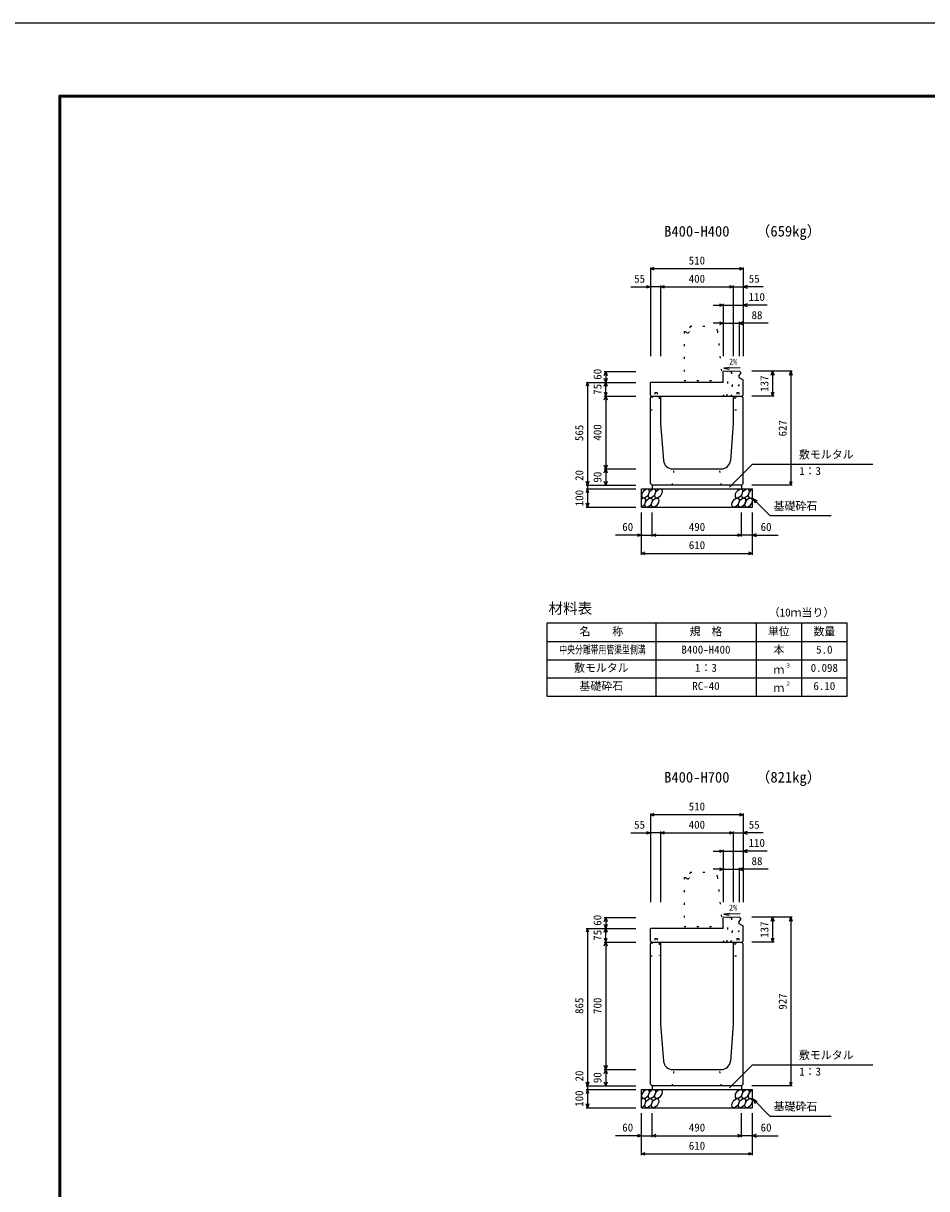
# Model space of a CAD drawing. Units: millimetres, scale not verified. Extents: x -12600 to 12600, y -5940 to 5940.
# Drawn here: x -4000 to 962, y -463 to 5940 of the extents above; entities that cross this region are included whole.
import ezdxf
from ezdxf.enums import TextEntityAlignment as Align

# ---------------------------------------------------------------- set-up
doc = ezdxf.new("R2010")
doc.units = ezdxf.units.MM
doc.header["$LTSCALE"] = 40
doc.linetypes.add('DOTTED', pattern=[1.75, 0.25, -1.5])
for name, color, linetype, lineweight in [('0-0_DIM', 7, 'Continuous', 25), ('0-1_Defpoints', 5, 'Continuous', 25), ('0-2_HATCH', 6, 'Continuous', 25), ('0-3_HYO', 3, 'Continuous', 25), ('0-4_HYO2', 4, 'Continuous', 25), ('0-5_OUTLINE', 3, 'Continuous', 25), ('0-6_OUTLINE2', 4, 'DOTTED', 25), ('0-7_TXT', 7, 'Continuous', 25), ('0-8_WAKU', 3, 'Continuous', 25)]:
    doc.layers.add(name, color=color, linetype=linetype, lineweight=lineweight)
doc.styles.add('ＭＳ ゴシック', font='')
doc.styles.get('ＭＳ ゴシック').set_extended_font_data('MS Gothic')

msp = doc.modelspace()

# ---------------------------------------------------------------- linework, layer by layer
at = {"layer": '0-0_DIM'}
for p, q in [((-555, 4598.96), (-555, 4111.46)), ((-45, 4591.46), (-555, 4591.46)), ((-45, 4598.96), (-45, 4111.46)), ((-663.38, 4491.46), (-555, 4491.46)), ((-500, 4491.46), (-555, 4491.46)), ((-500, 4498.96), (-500, 4111.46)), ((-500, 4491.46), (-100, 4491.46)), ((-100, 4498.96), (-100, 4111.46)), ((-100, 4491.46), (-45, 4491.46)), ((63.38, 4491.46), (-45, 4491.46)), ((-210, 4391.46), (-155, 4391.46)), ((-155, 4398.96), (-155, 4111.46)), ((-155, 4391.46), (-45, 4391.46)), ((86.52, 4391.46), (-45, 4391.46)), ((-155, 4291.46), (-210, 4291.46)), ((-155, 4291.46), (-67, 4291.46)), ((-67, 4298.96), (-67, 4111.46)), ((91.78, 4291.46), (-67, 4291.46)), ((-808.5, 4026.46), (-636, 4026.46)), ((-801, 4026.46), (-801, 3966.46)), ((223.5, 4028.46), (1, 4028.46)), ((116, 4028.46), (116, 3891.46)), ((216, 4028.46), (216, 3401.46)), ((-908.5, 3966.46), (-636, 3966.46)), ((-901, 3966.46), (-901, 3401.46)), ((-801, 3891.46), (-801, 3966.46)), ((-808.5, 3891.46), (-636, 3891.46)), ((-801, 3891.46), (-801, 3491.46)), ((123.5, 3891.46), (1, 3891.46)), ((-808.5, 3491.46), (-636, 3491.46)), ((-801, 3491.46), (-801, 3401.46)), ((-121.23, 3390.65), (5, 3516.89)), ((5, 3516.89), (666.46, 3516.89)), ((-908.5, 3401.46), (-636, 3401.46)), ((-901, 3401.46), (-901, 3381.46)), ((223.5, 3401.46), (1, 3401.46)), ((-908.5, 3381.46), (-636, 3381.46)), ((-901, 3381.46), (-901, 3281.46)), ((5, 3331.46), (100.76, 3235.71)), ((5, 3331.46), (30.98, 3316.46)), ((5, 3331.46), (20, 3305.48)), ((-908.5, 3281.46), (-636, 3281.46)), ((-605, 3020.1), (-605, 3251.46)), ((-545, 3120.1), (-545, 3251.46)), ((-55, 3120.1), (-55, 3251.46)), ((5, 3020.1), (5, 3251.46)), ((100.76, 3235.71), (438.31, 3235.71)), ((-605, 3127.6), (-746.79, 3127.6)), ((-605, 3127.6), (-545, 3127.6)), ((-545, 3127.6), (-55, 3127.6)), ((5, 3127.6), (-55, 3127.6)), ((5, 3127.6), (146.79, 3127.6)), ((-605, 3027.6), (5, 3027.6)), ((-555, 1598.96), (-555, 1111.46)), ((-45, 1591.46), (-555, 1591.46)), ((-45, 1598.96), (-45, 1111.46)), ((-663.38, 1491.46), (-555, 1491.46)), ((-500, 1491.46), (-555, 1491.46)), ((-500, 1498.96), (-500, 1111.46)), ((-500, 1491.46), (-100, 1491.46)), ((-100, 1498.96), (-100, 1111.46)), ((-100, 1491.46), (-45, 1491.46)), ((63.38, 1491.46), (-45, 1491.46)), ((-210, 1391.46), (-155, 1391.46)), ((-155, 1398.96), (-155, 1111.46)), ((-155, 1391.46), (-45, 1391.46)), ((86.52, 1391.46), (-45, 1391.46)), ((-155, 1291.46), (-210, 1291.46)), ((-155, 1291.46), (-67, 1291.46)), ((-67, 1298.96), (-67, 1111.46)), ((91.78, 1291.46), (-67, 1291.46)), ((-808.5, 1026.46), (-636, 1026.46)), ((-801, 1026.46), (-801, 966.46)), ((223.5, 1028.46), (1, 1028.46)), ((116, 1028.46), (116, 891.46)), ((216, 1028.46), (216, 101.46)), ((-908.5, 966.46), (-636, 966.46)), ((-901, 966.46), (-901, 101.46)), ((-801, 891.46), (-801, 966.46)), ((-808.5, 891.46), (-636, 891.46)), ((-801, 891.46), (-801, 191.46)), ((123.5, 891.46), (1, 891.46)), ((-121.23, 90.65), (5, 216.89)), ((5, 216.89), (666.46, 216.89)), ((-808.5, 191.46), (-636, 191.46)), ((-801, 191.46), (-801, 101.46)), ((-908.5, 101.46), (-636, 101.46)), ((-908.5, 81.46), (-636, 81.46)), ((-901, 101.46), (-901, 81.46)), ((-901, 81.46), (-901, -18.54)), ((223.5, 101.46), (1, 101.46)), ((5, 31.46), (100.76, -64.29)), ((5, 31.46), (30.98, 16.46)), ((5, 31.46), (20, 5.48)), ((-908.5, -18.54), (-636, -18.54)), ((-605, -279.9), (-605, -48.54)), ((-545, -179.9), (-545, -48.54)), ((-55, -179.9), (-55, -48.54)), ((5, -279.9), (5, -48.54)), ((100.76, -64.29), (438.31, -64.29)), ((-605, -172.4), (-746.79, -172.4)), ((-605, -172.4), (-545, -172.4)), ((-545, -172.4), (-55, -172.4)), ((5, -172.4), (-55, -172.4)), ((5, -172.4), (146.79, -172.4)), ((-605, -272.4), (5, -272.4))]:
    msp.add_line(p, q, dxfattribs=at)
for points in [[(-533.86, 4583.77), (-555, 4591.46), (-533.86, 4599.16)], [(-66.14, 4599.16), (-45, 4591.46), (-66.14, 4583.77)], [(-576.14, 4499.16), (-555, 4491.46), (-576.14, 4483.77)], [(-478.86, 4483.77), (-500, 4491.46), (-478.86, 4499.16)], [(-121.14, 4499.16), (-100, 4491.46), (-121.14, 4483.77)], [(-23.86, 4499.16), (-45, 4491.46), (-23.86, 4483.77)], [(-176.14, 4399.16), (-155, 4391.46), (-176.14, 4383.77)], [(-23.86, 4399.16), (-45, 4391.46), (-23.86, 4383.77)], [(-176.14, 4299.16), (-155, 4291.46), (-176.14, 4283.77)], [(-45.86, 4299.16), (-67, 4291.46), (-45.86, 4283.77)], [(-808.7, 4005.32), (-801, 4026.46), (-793.3, 4005.32)], [(-793.3, 3987.61), (-801, 3966.46), (-808.7, 3987.61)], [(108.3, 4007.32), (116, 4028.46), (123.7, 4007.32)], [(208.3, 4007.32), (216, 4028.46), (223.7, 4007.32)], [(-893.3, 3945.32), (-901, 3966.46), (-908.7, 3945.32)], [(-808.7, 3945.32), (-801, 3966.46), (-793.3, 3945.32)], [(-808.7, 3912.61), (-801, 3891.46), (-793.3, 3912.61)], [(108.3, 3912.61), (116, 3891.46), (123.7, 3912.61)], [(-808.7, 3870.32), (-801, 3891.46), (-793.3, 3870.32)], [(-793.3, 3512.61), (-801, 3491.46), (-808.7, 3512.61)], [(-808.7, 3470.32), (-801, 3491.46), (-793.3, 3470.32)], [(-893.3, 3422.61), (-901, 3401.46), (-908.7, 3422.61)], [(-793.3, 3422.61), (-801, 3401.46), (-808.7, 3422.61)], [(208.3, 3422.61), (216, 3401.46), (223.7, 3422.61)], [(-893.3, 3360.32), (-901, 3381.46), (-908.7, 3360.32)], [(-893.3, 3302.61), (-901, 3281.46), (-908.7, 3302.61)], [(-626.14, 3135.29), (-605, 3127.6), (-626.14, 3119.9)], [(-523.86, 3119.9), (-545, 3127.6), (-523.86, 3135.29)], [(-76.14, 3135.29), (-55, 3127.6), (-76.14, 3119.9)], [(26.14, 3135.29), (5, 3127.6), (26.14, 3119.9)], [(-583.86, 3019.9), (-605, 3027.6), (-583.86, 3035.29)], [(-16.14, 3035.29), (5, 3027.6), (-16.14, 3019.9)], [(-533.86, 1583.77), (-555, 1591.46), (-533.86, 1599.16)], [(-66.14, 1599.16), (-45, 1591.46), (-66.14, 1583.77)], [(-576.14, 1499.16), (-555, 1491.46), (-576.14, 1483.77)], [(-478.86, 1483.77), (-500, 1491.46), (-478.86, 1499.16)], [(-121.14, 1499.16), (-100, 1491.46), (-121.14, 1483.77)], [(-23.86, 1499.16), (-45, 1491.46), (-23.86, 1483.77)], [(-176.14, 1399.16), (-155, 1391.46), (-176.14, 1383.77)], [(-23.86, 1399.16), (-45, 1391.46), (-23.86, 1383.77)], [(-176.14, 1299.16), (-155, 1291.46), (-176.14, 1283.77)], [(-45.86, 1299.16), (-67, 1291.46), (-45.86, 1283.77)], [(-808.7, 1005.32), (-801, 1026.46), (-793.3, 1005.32)], [(108.3, 1007.32), (116, 1028.46), (123.7, 1007.32)], [(208.3, 1007.32), (216, 1028.46), (223.7, 1007.32)], [(-893.3, 945.32), (-901, 966.46), (-908.7, 945.32)], [(-793.3, 987.61), (-801, 966.46), (-808.7, 987.61)], [(-808.7, 945.32), (-801, 966.46), (-793.3, 945.32)], [(-808.7, 912.61), (-801, 891.46), (-793.3, 912.61)], [(108.3, 912.61), (116, 891.46), (123.7, 912.61)], [(-808.7, 870.82), (-801, 891.46), (-793.3, 870.82)], [(-793.3, 212.61), (-801, 191.46), (-808.7, 212.61)], [(-808.7, 170.32), (-801, 191.46), (-793.3, 170.32)], [(-893.3, 122.61), (-901, 101.46), (-908.7, 122.61)], [(-893.3, 60.32), (-901, 81.46), (-908.7, 60.32)], [(-793.3, 122.61), (-801, 101.46), (-808.7, 122.61)], [(208.3, 122.61), (216, 101.46), (223.7, 122.61)], [(-893.3, 2.61), (-901, -18.54), (-908.7, 2.61)], [(-626.14, -164.71), (-605, -172.4), (-626.14, -180.1)], [(-523.86, -180.1), (-545, -172.4), (-523.86, -164.71)], [(-76.14, -164.71), (-55, -172.4), (-76.14, -180.1)], [(26.14, -164.71), (5, -172.4), (26.14, -180.1)], [(-583.86, -280.1), (-605, -272.4), (-583.86, -264.71)], [(-16.14, -264.71), (5, -272.4), (-16.14, -280.1)]]:
    msp.add_lwpolyline(points, dxfattribs=at)
at = {"layer": '0-1_Defpoints'}
msp.add_lwpolyline([(-4200, -5940), (12600, -5940), (12600, 5940), (-4200, 5940)], close=True, dxfattribs=at)
at = {"layer": '0-2_HATCH'}
for centre, start_param, end_param in [((-600.7, 3306.46), 3.7419964, 7.318141), ((2, 3356.46), 0.6666252, 4.1103269), ((2, 56.46), 0.6666252, 4.1103269), ((-600.7, 6.46), 3.7419964, 7.318141)]:
    msp.add_ellipse(centre, major_axis=(14.54, 23.54), ratio=0.5792, start_param=start_param, end_param=end_param, dxfattribs=at)
for centre in [(-582.11, 3356.46), (-565.23, 3306.46), (-546.63, 3356.46), (-529.75, 3306.46), (-511.16, 3356.46), (-87.55, 3306.46), (-68.95, 3356.46), (-52.07, 3306.46), (-33.48, 3356.46), (-16.59, 3306.46), (-582.11, 56.46), (-546.63, 56.46), (-511.16, 56.46), (-68.95, 56.46), (-33.48, 56.46), (-565.23, 6.46), (-529.75, 6.46), (-87.55, 6.46), (-52.07, 6.46), (-16.59, 6.46)]:
    msp.add_ellipse(centre, major_axis=(14.54, 23.54), ratio=0.5792, dxfattribs=at)
at = {"layer": '0-3_HYO'}
for p, q in [((-525, 2643.36), (-525, 2243.36)), ((25, 2643.36), (25, 2243.36)), ((275, 2643.36), (275, 2243.36)), ((-1125, 2543.36), (525, 2543.36))]:
    msp.add_line(p, q, dxfattribs=at)
msp.add_lwpolyline([(-1125, 2243.36), (525, 2243.36), (525, 2643.36), (-1125, 2643.36)], close=True, dxfattribs=at)
at = {"layer": '0-4_HYO2'}
for p, q in [((-1125, 2443.36), (525, 2443.36)), ((-1125, 2343.36), (525, 2343.36))]:
    msp.add_line(p, q, dxfattribs=at)
at = {"layer": '0-5_OUTLINE', "linetype": 'DOTTED'}
for p, q in [((-370, 4246.46), (-370, 3976.46)), ((-337, 4276.46), (-340, 4246.46)), ((-337, 4276.46), (-217.15, 4276.46)), ((-187.3, 4249.45), (-160, 3976.46)), ((-370, 3976.46), (-160, 3976.46)), ((-370, 1246.46), (-370, 976.46)), ((-337, 1276.46), (-340, 1246.46)), ((-337, 1276.46), (-217.15, 1276.46)), ((-187.3, 1249.45), (-160, 976.46)), ((-370, 976.46), (-160, 976.46))]:
    msp.add_line(p, q, dxfattribs=at)
at = {"layer": '0-5_OUTLINE'}
for p, q in [((-66.86, 4028.14), (-155, 4026.46)), ((-155, 3966.46), (-155, 4026.46)), ((-70, 4003.46), (-61, 4013.46)), ((-70, 4003.46), (-70, 3993.46)), ((-70, 3993.46), (-45, 3980.46)), ((-66.86, 4028.14), (-61, 4022.4)), ((-61, 4022.4), (-61, 4013.46)), ((-45, 3897.46), (-45, 3980.46)), ((-555, 3897.46), (-555, 3966.46)), ((-155, 3966.46), (-555, 3966.46)), ((-555, 3897.46), (-549, 3891.46)), ((-549, 3891.46), (-51, 3891.46)), ((-500, 3891.46), (-500, 3741.46)), ((-100, 3891.46), (-100, 3741.46)), ((-51, 3891.46), (-45, 3897.46)), ((-500, 3741.46), (-483.68, 3537.48)), ((-100, 3741.46), (-116.32, 3537.48)), ((-433.84, 3491.46), (-166.16, 3491.46)), ((-555, 3411.46), (-545, 3401.46)), ((-545, 3401.46), (-545, 3381.46)), ((-55, 3401.46), (-545, 3401.46)), ((-55, 3401.46), (-45, 3411.46)), ((-55, 3401.46), (-55, 3381.46)), ((-605, 3381.46), (5, 3381.46)), ((-605, 3281.46), (-605, 3381.46)), ((5, 3281.46), (5, 3381.46)), ((-605, 3281.46), (5, 3281.46)), ((-66.86, 1028.14), (-155, 1026.46)), ((-155, 966.46), (-155, 1026.46)), ((-66.86, 1028.14), (-61, 1022.4)), ((-555, 897.46), (-555, 966.46)), ((-155, 966.46), (-555, 966.46)), ((-70, 1003.46), (-61, 1013.46)), ((-70, 1003.46), (-70, 993.46)), ((-70, 993.46), (-45, 980.46)), ((-61, 1022.4), (-61, 1013.46)), ((-45, 897.46), (-45, 980.46)), ((-555, 897.46), (-549, 891.46)), ((-51, 891.46), (-45, 897.46)), ((-555, 881.46), (-549, 891.46)), ((-555, 111.46), (-555, 881.46)), ((-549, 891.46), (-51, 891.46)), ((-100, 891.46), (-100, 441.46)), ((-45, 881.46), (-51, 891.46)), ((-45, 111.46), (-45, 881.46)), ((-100, 441.46), (-116.32, 237.48)), ((-433.84, 191.46), (-166.16, 191.46)), ((-605, 81.46), (5, 81.46)), ((-605, -18.54), (-605, 81.46)), ((-555, 111.46), (-545, 101.46)), ((-55, 101.46), (-545, 101.46)), ((-545, 101.46), (-545, 81.46)), ((-55, 101.46), (-45, 111.46)), ((-55, 101.46), (-55, 81.46)), ((5, -18.54), (5, 81.46)), ((-605, -18.54), (5, -18.54))]:
    msp.add_line(p, q, dxfattribs=at)
at = {"layer": '0-5_OUTLINE', "linetype": 'DOTTED'}
for points in [[(-370, 4246.46), (-362, 4246.46), (-352, 4236.46), (-342, 4246.46), (-340, 4246.46)], [(-370, 1246.46), (-362, 1246.46), (-352, 1236.46), (-342, 1246.46), (-340, 1246.46)]]:
    msp.add_lwpolyline(points, dxfattribs=at)
at = {"layer": '0-5_OUTLINE'}
for points in [[(-555, 3411.46), (-555, 3881.46), (-549, 3891.46)], [(-45, 3411.46), (-45, 3881.46), (-51, 3891.46)], [(-500, 891.46), (-500, 441.46), (-483.68, 237.48)]]:
    msp.add_lwpolyline(points, dxfattribs=at)
at = {"layer": '0-5_OUTLINE', "linetype": 'DOTTED'}
for centre in [(-217.15, 4246.46), (-217.15, 1246.46)]:
    msp.add_arc(centre, 30, 5.71059, 90, dxfattribs=at)
at = {"layer": '0-5_OUTLINE'}
for centre, start, end in [((-433.84, 3541.46), 184.57392, 270), ((-166.16, 3541.46), 270, 355.42608), ((-433.84, 241.46), 184.57392, 270), ((-166.16, 241.46), 270, 355.42608)]:
    msp.add_arc(centre, 50, start, end, dxfattribs=at)
at = {"layer": '0-6_OUTLINE2'}
for p, q in [((-156.39, 3891.46), (-67.22, 3992.02)), ((-134.4, 3891.46), (-127.89, 4024.37)), ((-127.89, 4024.37), (-130.72, 4026.96)), ((-109.72, 4024.59), (-127.89, 4024.37)), ((-114.85, 3891.46), (-46.21, 3981.09)), ((-109.72, 4024.56), (-107.12, 4027.38)), ((-109.72, 4024.56), (-103.2, 3891.46)), ((-531, 3911.96), (-519, 3911.96)), ((-531, 3911.96), (-531, 3886.96)), ((-519, 3911.96), (-519, 3886.96)), ((-81, 3911.96), (-69, 3911.96)), ((-81, 3911.96), (-81, 3886.96)), ((-69, 3911.96), (-69, 3886.96)), ((-551.7, 3886.96), (-508, 3886.96)), ((-508, 3886.96), (-508, 3816.46)), ((-92, 3886.96), (-92, 3816.46)), ((-92, 3886.96), (-48.3, 3886.96)), ((-555, 3816.46), (-508, 3816.46)), ((-92, 3816.46), (-45, 3816.46)), ((-435, 3401.46), (-425, 3491.46)), ((-165, 3401.46), (-175, 3491.46)), ((-127.89, 1024.37), (-130.72, 1026.96)), ((-109.72, 1024.59), (-127.89, 1024.37)), ((-109.72, 1024.56), (-107.12, 1027.38)), ((-109.72, 1024.56), (-103.2, 891.46)), ((-156.39, 891.46), (-67.22, 992.02)), ((-134.4, 891.46), (-127.89, 1024.37)), ((-114.85, 891.46), (-46.21, 981.09)), ((-531, 911.96), (-519, 911.96)), ((-531, 911.96), (-531, 886.96)), ((-519, 911.96), (-519, 886.96)), ((-81, 911.96), (-69, 911.96)), ((-81, 911.96), (-81, 886.96)), ((-69, 911.96), (-69, 886.96)), ((-551.7, 886.96), (-508, 886.96)), ((-508, 886.96), (-508, 816.46)), ((-92, 886.96), (-92, 816.46)), ((-92, 886.96), (-48.3, 886.96)), ((-555, 816.46), (-508, 816.46)), ((-92, 816.46), (-45, 816.46)), ((-435, 101.46), (-425, 191.46)), ((-165, 101.46), (-175, 191.46))]:
    msp.add_line(p, q, dxfattribs=at)
at = {"layer": '0-7_TXT'}
for p, q in [((-152.94, 4044.97), (-123.3, 4040.33)), ((-152.94, 1044.97), (-123.3, 1040.33))]:
    msp.add_line(p, q, dxfattribs=at)
for points in [[(-62.52, 4046.7), (-152.94, 4044.97), (-123.5, 4050.74)], [(-62.52, 1046.7), (-152.94, 1044.97), (-123.5, 1050.74)]]:
    msp.add_lwpolyline(points, dxfattribs=at)
at = {"layer": '0-8_WAKU', "lineweight": 50}
msp.add_lwpolyline([(-3800, -5540), (12200, -5540), (12200, 5540), (-3800, 5540)], close=True, dxfattribs=at)

# ---------------------------------------------------------------- texts
at = {"layer": '0-0_DIM', "style": 'ＭＳ ゴシック'}
for s, p in [('510', (-345, 4601.46)), ('55', (-644.84, 4501.46)), ('400', (-345, 4501.46)), ('55', (-15.16, 4501.46)), ('110', (-15.98, 4401.46)), ('88', (0.19, 4301.46)), ('敷モルタル', (260.6, 3535.62)), ('1：3', (261.6, 3444.93)), ('基礎砕石', (121.32, 3252.88)), ('60', (-710, 3137.6)), ('490', (-344.47, 3137.6)), ('60', (50, 3137.6)), ('610', (-344.47, 3037.6)), ('510', (-345, 1601.46)), ('55', (-644.84, 1501.46)), ('400', (-345, 1501.46)), ('55', (-15.16, 1501.46)), ('110', (-15.98, 1401.46)), ('88', (0.19, 1301.46)), ('敷モルタル', (260.6, 235.62)), ('1：3', (261.6, 144.93)), ('基礎砕石', (121.32, -47.12)), ('60', (-710, -162.4)), ('490', (-344.47, -162.4)), ('60', (50, -162.4)), ('610', (-344.47, -262.4))]:
    msp.add_text(s, height=43.99, dxfattribs=at).set_placement(p, align=Align.BOTTOM_LEFT)
for s, p in [('60', (-811, 3981.46)), ('137', (106, 3914.96)), ('75', (-811, 3898.96)), ('565', (-911, 3644.46)), ('400', (-811, 3646.96)), ('627', (206, 3669.96)), ('20', (-911, 3425.78)), ('90', (-811, 3416.46)), ('100', (-911, 3286.46)), ('60', (-811, 981.46)), ('137', (106, 914.96)), ('75', (-811, 898.96)), ('865', (-911, 496.71)), ('700', (-811, 496.71)), ('927', (206, 519.96)), ('20', (-911, 125.78)), ('90', (-811, 116.46)), ('100', (-911, -13.54))]:
    msp.add_text(s, height=43.99, rotation=90, dxfattribs=at).set_placement(p, align=Align.BOTTOM_LEFT)
at = {"layer": '0-7_TXT', "style": 'ＭＳ ゴシック'}
for s, height, p in [('B400-H400', 58.65, (-480, 4750.44)), ('（659kg）', 58.65, (23.7, 4750.84)), ('2%', 32.99, (-123.37, 4054.31)), ('材料表', 58.65, (-1115, 2678.36)), ('（10ｍ当り）', 43.99, (95, 2667.36)), ('名\u3000\u3000称', 43.99, (-945, 2563.36)), ('規\u3000格', 43.99, (-340, 2563.36)), ('単位', 43.99, (90, 2563.36)), ('数量', 43.99, (340, 2563.36)), ('B400-H400', 43.99, (-385, 2463.36)), ('本', 43.99, (120, 2463.36)), ('5.0', 43.99, (355, 2463.36)), ('敷モルタル', 43.99, (-975, 2363.36)), ('1：3', 43.99, (-310, 2363.36)), ('ｍ', 43.99, (120, 2353.36)), ('３', 21.99, (185.54, 2393.73)), ('0.098', 43.99, (325, 2363.36)), ('基礎砕石', 43.99, (-945, 2263.36)), ('RC-40', 43.99, (-325, 2263.36)), ('２', 21.99, (185.54, 2293.73)), ('6.10', 43.99, (340, 2263.36)), ('ｍ', 43.99, (120, 2253.36)), ('B400-H700', 58.65, (-480, 1750.44)), ('（821kg）', 58.65, (23.7, 1750.84)), ('2%', 32.99, (-123.37, 1054.31))]:
    msp.add_text(s, height=height, dxfattribs=at).set_placement(p, align=Align.BOTTOM_LEFT)
at = {"layer": '0-7_TXT', "style": 'ＭＳ ゴシック', "width": 0.7}
msp.add_text('中央分離帯用管渠型側溝', height=43.99, dxfattribs=at).set_placement((-1056, 2463.36), align=Align.BOTTOM_LEFT)

doc.saveas('drawing.dxf')
